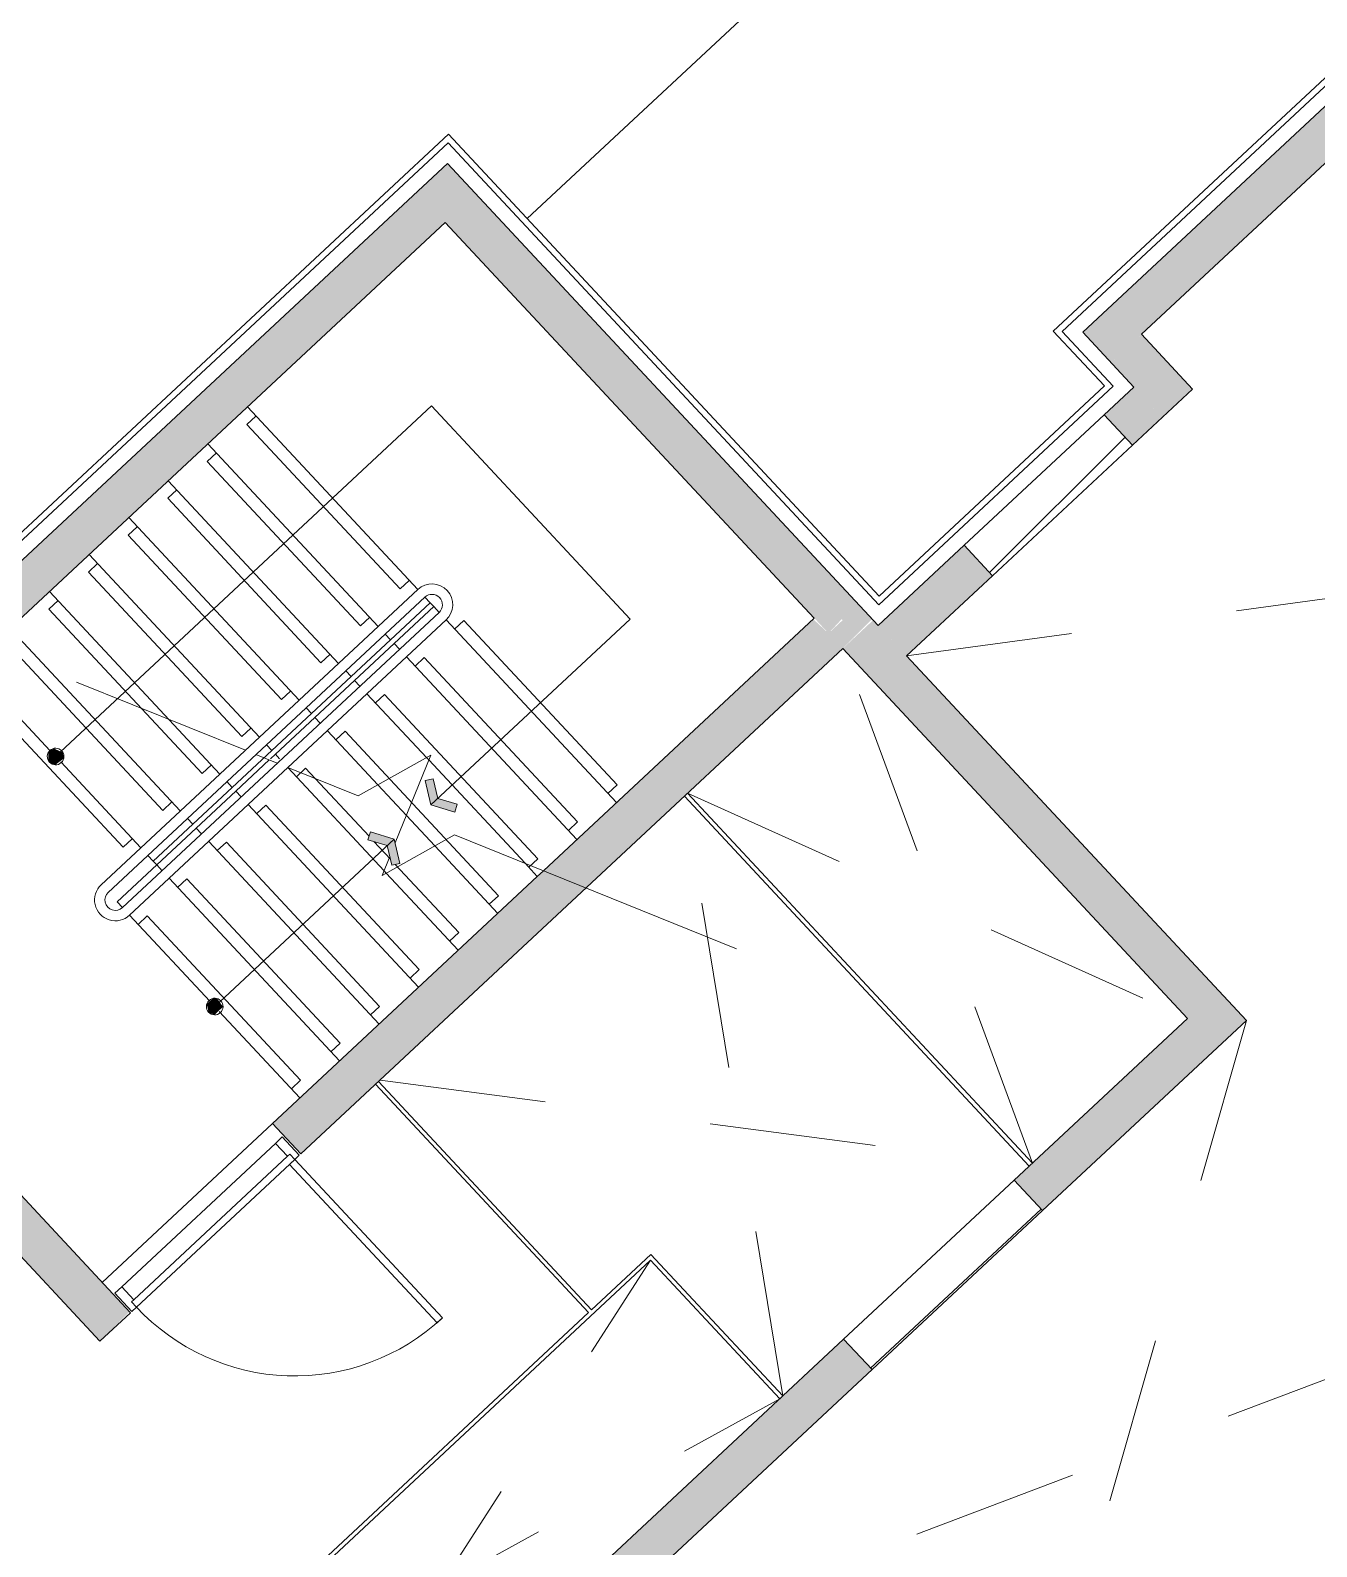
# Model space of a CAD drawing. Header units: millimetres. Extents: x -71377 to 516042, y -145869 to 441446.
# Drawn here: x 263564 to 269745, y 164697 to 171983 of the extents above; entities that cross this region are included whole.
import ezdxf

# ---------------------------------------------------------------- set-up
doc = ezdxf.new("R2010")
doc.units = ezdxf.units.MM
doc.header["$LTSCALE"] = 1000
doc.linetypes.add('_점선_S_', pattern=[1.6, 0.8, -0.8])
for name, color, linetype, lineweight in [('A-detl', 7, 'Continuous', 5), ('A-door', 4, 'Continuous', 5), ('A-door-hdln', 8, 'Continuous', 5), ('A-fnsh', 5, 'Continuous', 5), ('A-hat', 251, 'Continuous', 5), ('A-insu', 251, 'Continuous', 5), ('A-mark-k', 7, 'Continuous', 5), ('A-strs', 7, 'Continuous', 5), ('A_bwall', 3, 'Continuous', 5), ('A_cwall', 2, 'Continuous', 5), ('A_fnsh-4', 4, 'Continuous', 5), ('AA_난간', 7, 'Continuous', 9), ('AA_논슬립', 252, 'Continuous', 5), ('AA_오픈', 8, '_점선_S_', 5)]:
    doc.layers.add(name, color=color, linetype=linetype, lineweight=lineweight)

# ---------------------------------------------------------------- blocks, each defined once
blk = doc.blocks.new('외여닫이문 - __A_FSD_11x21_씰FL_20_원형__계단실-7570923-지반층 배치도')
at = {"layer": 'A-door'}
for p, q in [((-550, 20), (-505, 20)), ((-550, -100), (-550, 20)), ((-505, 20), (-505, -65)), ((505, 20), (550, 20)), ((505, -65), (505, 20)), ((550, 20), (550, -100)), ((-520, -65), (-520, -100)), ((-505, -65), (-520, -65)), ((520, -65), (505, -65)), ((520, -100), (520, -65)), ((-520, -100), (-550, -100)), ((485, -100), (485, -1140)), ((485, -100), (520, -100)), ((520, -100), (520, -1140)), ((550, -100), (520, -100)), ((485, -1140), (520, -1140))]:
    blk.add_line(p, q, dxfattribs=at)
at = {"layer": 'A-door-hdln'}
for p, q in [((-505, 20), (505, 20)), ((-505, -65), (505, -65)), ((-520, -100), (520, -100))]:
    blk.add_line(p, q, dxfattribs=at)
blk.add_arc((520, -100), 1040, 180, 270, dxfattribs=at)
blk = doc.blocks.new('계단진행_난간_Non Slip - 계단진행_난간_Non Slip-3375518-지반층 배치도')
at = {"layer": 'AA_난간'}
for p, q in [((700, 0), (700, -2080)), ((750, -2080), (750, 0)), ((850, 0), (850, -2080)), ((900, -2080), (900, 0))]:
    blk.add_line(p, q, dxfattribs=at)
for centre, radius, start, end in [((800, 0), 100, 360, 180), ((800, 0), 50, 0, 180), ((800, -2080), 100, 180, 0), ((800, -2080), 50, 180, 0)]:
    blk.add_arc(centre, radius, start, end, dxfattribs=at)
at = {"layer": 'AA_논슬립'}
for p, q in [((-440, -60), (-440, 0)), ((960, 60), (2040, 60)), ((960, 0), (960, 60)), ((2040, 60), (2040, 0)), ((640, -60), (-440, -60)), ((640, 0), (640, -60)), ((960, -200), (2040, -200)), ((960, -260), (960, -200)), ((2040, -200), (2040, -260)), ((-440, -320), (-440, -260)), ((640, -260), (640, -320)), ((640, -320), (-440, -320)), ((960, -460), (2040, -460)), ((960, -520), (960, -460)), ((2040, -460), (2040, -520)), ((-440, -580), (-440, -520)), ((640, -580), (-440, -580)), ((640, -520), (640, -580)), ((960, -720), (2040, -720)), ((960, -780), (960, -720)), ((2040, -720), (2040, -780)), ((-440, -840), (-440, -780)), ((640, -780), (640, -840)), ((640, -840), (-440, -840)), ((960, -980), (1407.6, -980)), ((960, -1040), (960, -980)), ((1441.4, -980), (1558.6, -980)), ((1592.4, -980), (2040, -980)), ((2040, -980), (2040, -1040)), ((-440, -1100), (-440, -1040)), ((640, -1040), (640, -1100)), ((640, -1100), (-440, -1100)), ((-440, -1360), (-440, -1300)), ((640, -1300), (640, -1360)), ((960, -1240), (2040, -1240)), ((960, -1300), (960, -1240)), ((2040, -1240), (2040, -1300)), ((640, -1360), (-440, -1360)), ((960, -1500), (2040, -1500)), ((960, -1560), (960, -1500)), ((2040, -1500), (2040, -1560)), ((-440, -1620), (-440, -1560)), ((640, -1560), (640, -1620)), ((640, -1620), (-440, -1620)), ((-440, -1880), (-440, -1820)), ((640, -1820), (640, -1880)), ((960, -1760), (2040, -1760)), ((960, -1820), (960, -1760)), ((2040, -1760), (2040, -1820)), ((640, -1880), (-440, -1880)), ((960, -2020), (2040, -2020)), ((960, -2080), (960, -2020)), ((2040, -2020), (2040, -2080))]:
    blk.add_line(p, q, dxfattribs=at)
blk = doc.blocks.new('계단 경로1 - 계단 경로 _양방향_-V152-지반층 배치도')
at = {"layer": 'A-detl', "lineweight": 9}
for points in [[(-1389, 1503.9), (-1423.6, 1483.9), (-1375.2, 1400), (-1423.6, 1316.1), (-1389, 1296.1), (-1329, 1400)], [(-994.3, 1483.9), (-1029, 1503.9), (-1089, 1400), (-1029, 1296.1), (-994.3, 1316.1), (-1042.8, 1400)], [(119.3, 1428.3), (62.7, 1428.3), (56.4, 1380), (71, 1365.4), (111, 1365.4), (131, 1400)], [(-140.7, 28.3), (-189.7, 33.7), (-207.6, 10.4), (-189, -34.6), (-158.6, -38.6), (-130.3, -10.4), (-130.3, 10.4)]]:
    blk.add_hatch(color=256, dxfattribs=at).paths.add_polyline_path(points)
for p, q in [((-1389, 1503.9), (-1423.6, 1483.9)), ((-1375.2, 1400), (-1423.6, 1483.9)), ((-1329, 1400), (-1389, 1503.9)), ((-1089, 1400), (-1029, 1503.9)), ((-1042.8, 1400), (-994.3, 1483.9)), ((-1029, 1503.9), (-994.3, 1483.9)), ((-2639, 1400), (-1329, 1400)), ((-2639, 0), (-2639, 1400)), ((-1375.2, 1400), (-1423.6, 1316.1)), ((-1329, 1400), (-1389, 1296.1)), ((91, 1400), (-1089, 1400)), ((-1089, 1400), (-1029, 1296.1)), ((-1042.8, 1400), (-994.3, 1316.1)), ((-1389, 1296.1), (-1423.6, 1316.1)), ((-1029, 1296.1), (-994.3, 1316.1)), ((-169, 0), (-2639, 0))]:
    blk.add_line(p, q, dxfattribs=at)
for centre, start, end in [((91, 1400), 360, 180), ((91, 1400), 180, 360), ((-169, 0), 360, 180), ((-169, 0), 180, 360)]:
    blk.add_arc(centre, 40, start, end, dxfattribs=at)

msp = doc.modelspace()

# ---------------------------------------------------------------- hatches: boundary and pattern name
at = {"layer": 'A-hat'}
for points in [[(268757.3, 170386.4), (270044.5, 171586.7), (269902.8, 171728), (268620.9, 170532.6), (268664.3, 170486.1)], [(265631.2, 171128.8), (265704.3, 171197), (265567.9, 171343.3), (265494.8, 171275.1)], [(263027.5, 168700.9), (265631.2, 171128.8), (265494.8, 171275.1), (262891.1, 168847.1), (262987.4, 168743.9)], [(267467.6, 169012.8), (267609.3, 169154.1), (265704.3, 171197), (265631.2, 171128.8), (267467.3, 169149.2), (267399.4, 169085.9)], [(267399.4, 169085.9), (267467.6, 169159.4), (265631.2, 171128.8), (265558, 171060.6), (267364.3, 169123.6)], [(269002.8, 170123.1), (269149.1, 170259.5), (268903.6, 170522.8), (268757.3, 170386.4), (268875.6, 170259.5)], [(268860.2, 169990.1), (269002.8, 170123.1), (268866.4, 170269.3), (268723.8, 170136.4)], [(267774.2, 168977.3), (268187.4, 169362.7), (268051, 169508.9), (267637.8, 169123.6)], [(264795.8, 166658), (267399.4, 169085.9), (267325.9, 169154.1), (264727.6, 166731.1)], [(269261.3, 167089.3), (269407.5, 167225.7), (267613.9, 169149.2), (267467.6, 169012.8), (269134.1, 167225.7)], [(264864, 166584.9), (267467.6, 169012.8), (267399.4, 169085.9), (264795.8, 166658)], [(263903.5, 165826), (263976.7, 165894.2), (261998.9, 168015.1), (261925.7, 167946.9), (263898.6, 165831.3)], [(263898.6, 165684.6), (264040.3, 165826), (263976.7, 165894.2), (263898.6, 165831.3), (261925.7, 167946.9), (261852.6, 167878.7), (263766.8, 165826)], [(268291.1, 166458.1), (268427.5, 166311.9), (269261.3, 167089.3), (269124.9, 167235.6)], [(265981.1, 164030.6), (267608.4, 165548), (267472, 165694.3), (265844.7, 164176.8), (265933.5, 164081.7)]]:
    msp.add_hatch(color=256, dxfattribs=at).paths.add_polyline_path(points)
h = msp.add_hatch(dxfattribs=at)
h.set_pattern_fill('FP_12', color=256, scale=1000, style=0, pattern_type=2)
h.set_pattern_definition([(45, (165969.5, 243949.9), (-353.5534, 353.5534), [])])
h.paths.add_polyline_path([(268187.4, 169362.7), (268860.2, 169990.1), (268723.8, 170136.4), (268051, 169508.9)])

# ---------------------------------------------------------------- linework, layer by layer
at = {"layer": 'A-fnsh'}
for p, q in [((265951.3, 171078.7), (269717.8, 174591)), ((266245.4, 165822), (265222.4, 166919.1)), ((264727.6, 166731.1), (263908.5, 165967.3)), ((267608.4, 165548), (268427.5, 166311.9)), ((263875.8, 163612.3), (266245.4, 165822))]:
    msp.add_line(p, q, dxfattribs=at)
at = {"layer": 'A-insu'}
for p, q in [((268620.9, 170532.6), (271144.1, 172885.5)), ((262913.1, 168867.6), (265567.9, 171343.3)), ((268866.4, 170269.3), (268620.9, 170532.6))]:
    msp.add_line(p, q, dxfattribs=at)
at = {"layer": 'A-mark-k'}
for p, q in [((264597.3, 168523.9), (263785.2, 168852)), ((264750.7, 168461.9), (264648.4, 168503.2)), ((265488, 168501.1), (265139.2, 168305)), ((265317.4, 168078.7), (265488, 168501.1)), ((265139.2, 168305), (264801.9, 168441.2)), ((265602.8, 168117.7), (265253.9, 167921.6)), ((266956.7, 167570.6), (265602.8, 168117.7)), ((265253.9, 167921.6), (265291.3, 168014))]:
    msp.add_line(p, q, dxfattribs=at)
at = {"layer": 'A-strs'}
for p, q in [((265425.7, 169296.4), (264607.3, 170174)), ((265425.7, 169296.4), (264607.3, 170174)), ((265235.5, 169119), (264417.1, 169996.7)), ((265235.5, 169119), (264417.1, 169996.7)), ((265045.4, 168941.7), (264227, 169819.3)), ((265045.4, 168941.7), (264227, 169819.3)), ((264855.2, 168764.4), (264036.8, 169642)), ((264855.2, 168764.4), (264036.8, 169642)), ((264665, 168587.1), (263846.7, 169464.7)), ((264665, 168587.1), (263846.7, 169464.7)), ((264474.9, 168409.8), (263656.5, 169287.4)), ((264474.9, 168409.8), (263656.5, 169287.4)), ((265485.3, 169232.4), (265459.8, 169259.8)), ((265485.3, 169232.4), (265459.8, 169259.8)), ((265485.3, 169232.4), (265295.2, 169055)), ((265312.2, 169036.8), (265502.4, 169214.1)), ((265485.3, 169232.4), (265502.4, 169214.1)), ((265502.4, 169214.1), (265528, 169186.7)), ((265502.4, 169214.1), (265528, 169186.7)), ((264284.7, 168232.4), (263466.3, 169110.1)), ((264284.7, 168232.4), (263466.3, 169110.1)), ((265562.1, 169150.1), (266380.5, 168272.5)), ((265562.1, 169150.1), (266380.5, 168272.5)), ((265295.2, 169055), (265105, 168877.7)), ((265122.1, 168859.4), (265312.2, 169036.8)), ((265295.2, 169055), (265269.6, 169082.5)), ((265295.2, 169055), (265269.6, 169082.5)), ((265312.2, 169036.8), (265337.8, 169009.3)), ((265312.2, 169036.8), (265337.8, 169009.3)), ((265371.9, 168972.8), (266190.3, 168095.1)), ((265371.9, 168972.8), (266190.3, 168095.1)), ((263658.1, 168523.2), (263276.2, 168932.7)), ((263658.1, 168523.2), (263276.2, 168932.7)), ((265105, 168877.7), (265079.5, 168905.2)), ((265105, 168877.7), (265079.5, 168905.2)), ((265105, 168877.7), (264914.9, 168700.4)), ((264931.9, 168682.1), (265122.1, 168859.4)), ((265122.1, 168859.4), (265147.7, 168832)), ((265122.1, 168859.4), (265147.7, 168832)), ((265181.8, 168795.4), (265467.2, 168489.3)), ((265181.8, 168795.4), (265467.2, 168489.3)), ((264914.9, 168700.4), (264724.7, 168523.1)), ((264741.8, 168504.8), (264931.9, 168682.1)), ((264914.9, 168700.4), (264889.3, 168727.8)), ((264914.9, 168700.4), (264889.3, 168727.8)), ((264931.9, 168682.1), (264957.5, 168654.7)), ((264931.9, 168682.1), (264957.5, 168654.7)), ((264991.6, 168618.1), (265233.9, 168358.2)), ((264991.6, 168618.1), (265233.9, 168358.2)), ((264724.7, 168523.1), (264534.6, 168345.8)), ((264724.7, 168523.1), (264699.1, 168550.5)), ((264724.7, 168523.1), (264699.1, 168550.5)), ((264094.6, 168055.1), (263709.9, 168467.7)), ((264094.6, 168055.1), (263709.9, 168467.7)), ((264551.6, 168327.5), (264712.4, 168477.4)), ((264718.9, 168483.4), (264741.8, 168504.8)), ((264741.8, 168504.8), (264761.7, 168483.4)), ((264741.8, 168504.8), (264761.7, 168483.4)), ((265467.2, 168489.3), (265478.4, 168477.3)), ((265467.2, 168489.3), (265478.4, 168477.3)), ((265478.4, 168477.3), (265941.4, 167980.8)), ((265478.4, 168477.3), (265941.4, 167980.8)), ((264801.4, 168440.8), (265263.5, 167945.3)), ((264801.4, 168440.8), (265263.5, 167945.3)), ((264534.6, 168345.8), (264344.4, 168168.4)), ((264361.5, 168150.2), (264551.6, 168327.5)), ((264534.6, 168345.8), (264509, 168373.2)), ((264534.6, 168345.8), (264509, 168373.2)), ((264551.6, 168327.5), (264577.2, 168300.1)), ((264551.6, 168327.5), (264577.2, 168300.1)), ((265233.9, 168358.2), (265371, 168211.3)), ((265233.9, 168358.2), (265371, 168211.3)), ((264611.3, 168263.5), (265429.7, 167385.9)), ((264611.3, 168263.5), (265429.7, 167385.9)), ((264344.4, 168168.4), (264154.3, 167991.1)), ((264344.4, 168168.4), (264318.8, 168195.9)), ((264344.4, 168168.4), (264318.8, 168195.9)), ((265371, 168211.3), (265508, 168064.4)), ((265371, 168211.3), (265508, 168064.4)), ((264171.3, 167972.8), (264361.5, 168150.2)), ((264361.5, 168150.2), (264387, 168122.7)), ((264361.5, 168150.2), (264387, 168122.7)), ((264421.1, 168086.2), (265239.5, 167208.5)), ((264421.1, 168086.2), (265239.5, 167208.5)), ((264154.3, 167991.1), (264128.7, 168018.6)), ((264154.3, 167991.1), (264128.7, 168018.6)), ((265508, 168064.4), (265810, 167740.5)), ((265508, 168064.4), (265810, 167740.5)), ((263981.2, 167795.5), (264171.3, 167972.8)), ((264171.3, 167972.8), (264154.3, 167991.1)), ((264171.3, 167972.8), (264196.9, 167945.4)), ((264171.3, 167972.8), (264196.9, 167945.4)), ((265263.5, 167945.3), (265274.7, 167933.3)), ((265263.5, 167945.3), (265274.7, 167933.3)), ((265941.4, 167980.8), (266000.2, 167917.8)), ((265941.4, 167980.8), (266000.2, 167917.8)), ((266000.2, 167917.8), (266029.5, 167945.2)), ((264231, 167908.8), (265049.4, 167031.2)), ((264231, 167908.8), (265049.4, 167031.2)), ((265274.7, 167933.3), (265619.8, 167563.2)), ((265274.7, 167933.3), (265619.8, 167563.2)), ((263981.2, 167795.5), (264006.7, 167768.1)), ((263981.2, 167795.5), (264006.7, 167768.1)), ((264040.8, 167731.5), (264426.4, 167318.1)), ((264040.8, 167731.5), (264426.4, 167318.1)), ((264471.9, 167269.3), (264859.2, 166853.9)), ((264471.9, 167269.3), (264859.2, 166853.9)), ((263908.5, 165967.3), (264727.6, 166731.1))]:
    msp.add_line(p, q, dxfattribs=at)
at = {"layer": 'A_bwall'}
for p, q in [((268723.8, 170136.4), (268051, 169508.9)), ((268187.4, 169362.7), (268860.2, 169990.1)), ((268291.1, 166458.1), (267472, 165694.3)), ((267601.6, 165555.3), (268420.7, 166319.2))]:
    msp.add_line(p, q, dxfattribs=at)
at = {"layer": 'A_cwall'}
for p, q in [((269908.1, 171732.9), (268620.9, 170532.6)), ((268903.6, 170522.8), (270044.5, 171586.7)), ((262891.1, 168847.1), (265567.9, 171343.3)), ((265567.9, 171343.3), (267637.8, 169123.6)), ((263027.5, 168700.9), (265558, 171060.6)), ((265558, 171060.6), (267331.2, 169159.1)), ((268620.9, 170532.6), (268866.4, 170269.3)), ((269149.1, 170259.5), (268903.6, 170522.8)), ((268866.4, 170269.3), (268723.8, 170136.4)), ((268860.2, 169990.1), (269149.1, 170259.5)), ((268723.8, 170136.4), (268860.2, 169990.1)), ((268051, 169508.9), (267637.8, 169123.6)), ((268187.4, 169362.7), (268051, 169508.9)), ((267774.2, 168977.3), (268187.4, 169362.7)), ((267331.2, 169159.1), (266029.5, 167945.2)), ((264864, 166584.9), (267467.6, 169012.8)), ((267467.6, 169012.8), (269124.9, 167235.6)), ((269407.5, 167225.7), (267774.2, 168977.3)), ((261998.9, 168015.1), (264044.9, 165821)), ((261852.6, 167878.7), (263898.6, 165684.6)), ((266000.2, 167917.8), (264727.6, 166731.1)), ((269124.9, 167235.6), (268291.1, 166458.1)), ((268427.5, 166311.9), (269407.5, 167225.7)), ((264727.6, 166731.1), (264864, 166584.9)), ((268291.1, 166458.1), (268427.5, 166311.9)), ((264044.9, 165821), (263898.6, 165684.6)), ((267472, 165694.3), (264217.5, 162659.4)), ((267608.4, 165548), (267472, 165694.3)), ((266036, 164081.7), (267608.4, 165548))]:
    msp.add_line(p, q, dxfattribs=at)
at = {"layer": 'A_fnsh-4'}
for p, q in [((271002.7, 172890.5), (268479.6, 170537.6)), ((271045.1, 172889), (268522, 170536.1)), ((262822.9, 168920.3), (265572.8, 171484.6)), ((262865.3, 168918.8), (265571.3, 171442.2)), ((267641.2, 169222.5), (265571.3, 171442.2)), ((267642.7, 169264.9), (265572.8, 171484.6)), ((268479.6, 170537.6), (268725.1, 170274.3)), ((268522, 170536.1), (268767.5, 170272.8)), ((268767.5, 170272.8), (267641.2, 169222.5)), ((268725.1, 170274.3), (267642.7, 169264.9)), ((268378.9, 166540), (266721.6, 168317.2)), ((266707, 168303.5), (268364.3, 166526.3)), ((265237, 166932.7), (265222.4, 166919.1)), ((266260, 165835.7), (265237, 166932.7)), ((263904, 163611.4), (266544.2, 166073.4)), ((266545.2, 166101.6), (266260, 165835.7)), ((266544.2, 166073.4), (267164.8, 165407.8)), ((267179.5, 165421.5), (266545.2, 166101.6)), ((266245.4, 165822), (263875.8, 163612.3)), ((267164.8, 165407.8), (267179.5, 165421.5))]:
    msp.add_line(p, q, dxfattribs=at)
at = {"layer": 'AA_오픈'}
for p, q in [((267774.2, 168977.3), (274325.5, 169869.8)), ((268378.9, 166540), (267467.6, 169012.8)), ((266721.6, 168317.2), (269124.9, 167235.6)), ((267179.5, 165421.5), (266707, 168303.5)), ((269407.5, 167225.7), (267935.4, 162044.9)), ((265244.3, 166939.5), (268364.3, 166526.3)), ((271564.2, 166174), (266036, 164081.7)), ((264524.7, 162945.8), (266544.2, 166073.4)), ((263904, 163611.4), (267164.8, 165407.8))]:
    msp.add_line(p, q, dxfattribs=at)

# ---------------------------------------------------------------- block references
at = {"layer": 'A-detl', "lineweight": 9, "rotation": 223.000001248476}
msp.add_blockref('계단 경로1 - 계단 경로 _양방향_-V152-지반층 배치도', (263561.8, 168378.7), dxfattribs=at)
at = {"layer": 'A-door-hdln', "rotation": 43.00000124847839}
msp.add_blockref('외여닫이문 - __A_FSD_11x21_씰FL_20_원형__계단실-7570923-지반층 배치도', (264386.2, 166276.1), dxfattribs=at)
at = {"layer": 'AA_논슬립', "rotation": 313.0000012484762}
msp.add_blockref('계단진행_난간_Non Slip - 계단진행_난간_Non Slip-3375518-지반층 배치도', (264948.3, 169808.3), dxfattribs=at)

doc.saveas('drawing.dxf')
